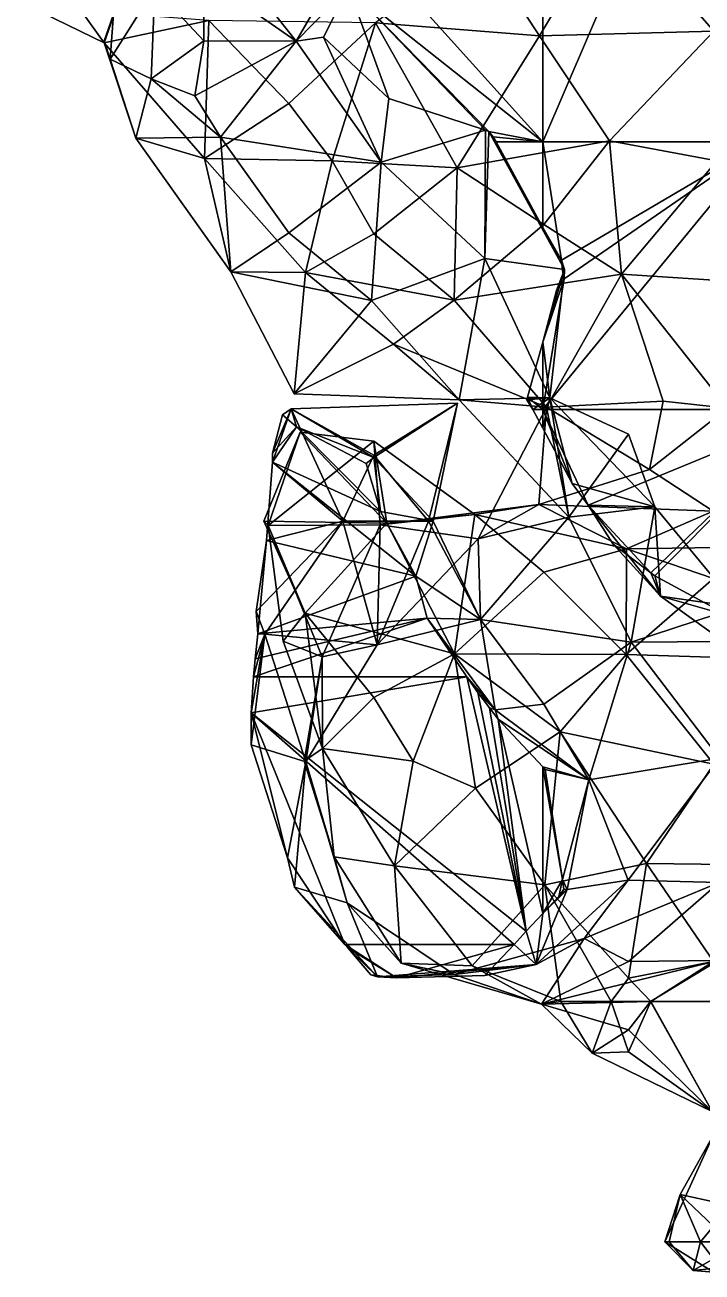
# Model space of a CAD drawing. Extents: x 290034 to 295698, y 4553723 to 4561693.
# Drawn here: x 291393.2 to 291493.6, y 4553824.3 to 4554009.3 of the extents above; entities that cross this region are included whole.
import ezdxf

# ---------------------------------------------------------------- set-up
doc = ezdxf.new("R2010")
doc.units = 0
doc.layers.add('Au_ppm_Pref_-_0_2', color=7, linetype='CONTINUOUS')

msp = doc.modelspace()

# ---------------------------------------------------------------- linework, layer by layer
at = {"layer": 'Au_ppm_Pref_-_0_2'}
for points in [[(291445.54, 4554019.16, 1819.83), (291470, 4554031.65, 1826.98), (291470, 4553991.97, 1824)], [(291470, 4553991.97, 1824), (291470, 4554031.65, 1826.98), (291487.03, 4554031.65, 1832.47)], [(291487.03, 4554031.65, 1832.47), (291502.63, 4553991.97, 1832.47), (291470, 4553991.97, 1824)], [(291487.03, 4554031.65, 1832.47), (291520, 4554031.65, 1843.11), (291520, 4553991.97, 1836.99)], [(291520, 4553991.97, 1836.99), (291502.63, 4553991.97, 1832.47), (291487.03, 4554031.65, 1832.47)], [(291480.28, 4554025.71, 1801.04), (291460.51, 4554021.34, 1797.06), (291469.48, 4554007.68, 1800.16)], [(291480.28, 4554025.71, 1801.04), (291469.48, 4554007.68, 1800.16), (291495.39, 4554008.41, 1801.07)], [(291480.28, 4554025.71, 1801.04), (291495.39, 4554008.41, 1801.07), (291506.51, 4554022.67, 1801)], [(291411.34, 4554025.07, 1810.51), (291404.91, 4554006.64, 1805.26), (291393.17, 4554023.09, 1806.12)], [(291404.91, 4554006.64, 1805.26), (291411.34, 4554025.07, 1810.51), (291404.93, 4554006.95, 1811.03)], [(291404.93, 4554006.95, 1811.03), (291411.34, 4554025.07, 1810.51), (291406.31, 4554010.89, 1811.28)], [(291433.41, 4554006.92, 1815.91), (291422.54, 4554020.65, 1814.73), (291443.9, 4554024.94, 1817.65)], [(291433.41, 4554006.92, 1815.91), (291443.9, 4554024.94, 1817.65), (291441.17, 4554014.85, 1818.39)], [(291393.17, 4554023.09, 1806.12), (291404.91, 4554006.64, 1805.26), (291394.04, 4554011.93, 1799.08)], [(291433.41, 4554006.92, 1815.91), (291419.71, 4554016.46, 1814.67), (291422.54, 4554020.65, 1814.73)], [(291445.15, 4554009.65, 1800.37), (291469.48, 4554007.68, 1800.16), (291460.51, 4554021.34, 1797.06)], [(291470, 4553991.97, 1824), (291441.17, 4554014.85, 1818.39), (291445.54, 4554019.16, 1819.83)], [(291419.71, 4554016.46, 1814.67), (291419.73, 4554006.96, 1814.97), (291412.46, 4554014.78, 1812.79)], [(291433.41, 4554006.92, 1815.91), (291419.73, 4554006.96, 1814.97), (291419.71, 4554016.46, 1814.67)], [(291412.46, 4554014.78, 1812.79), (291405.82, 4554004.24, 1811.36), (291406.31, 4554010.89, 1811.28)], [(291412.46, 4554014.78, 1812.79), (291411.87, 4554001.32, 1813.05), (291405.82, 4554004.24, 1811.36)], [(291419.73, 4554006.96, 1814.97), (291411.87, 4554001.32, 1813.05), (291412.46, 4554014.78, 1812.79)], [(291433.41, 4554006.92, 1815.91), (291441.17, 4554014.85, 1818.39), (291437.44, 4554007.48, 1817.99)], [(291441.17, 4554014.85, 1818.39), (291447.15, 4553998.38, 1819.92), (291437.44, 4554007.48, 1817.99)], [(291441.17, 4554014.85, 1818.39), (291461.49, 4553993.69, 1822.5), (291447.15, 4553998.38, 1819.92)], [(291441.17, 4554014.85, 1818.39), (291462.01, 4553993.51, 1822.6), (291461.49, 4553993.69, 1822.5)], [(291470, 4553991.97, 1824), (291462.01, 4553993.51, 1822.6), (291441.17, 4554014.85, 1818.39)], [(291394.04, 4554011.93, 1799.08), (291404.91, 4554006.64, 1805.26), (291420.43, 4554009.95, 1799.76)], [(291406.31, 4554010.89, 1811.28), (291405.82, 4554004.24, 1811.36), (291404.93, 4554006.95, 1811.03)], [(291420.43, 4554009.95, 1799.76), (291404.91, 4554006.64, 1805.26), (291419.83, 4553989.49, 1805.61)], [(291420.43, 4554009.95, 1799.76), (291419.83, 4553989.49, 1805.61), (291432.34, 4553997.65, 1802.44)], [(291445.15, 4554009.65, 1800.37), (291420.43, 4554009.95, 1799.76), (291432.34, 4553997.65, 1802.44)], [(291445.15, 4554009.65, 1800.37), (291432.34, 4553997.65, 1802.44), (291438.75, 4553989.16, 1802.64)], [(291445.15, 4554009.65, 1800.37), (291438.75, 4553989.16, 1802.64), (291457.27, 4553988.09, 1801.56)], [(291445.15, 4554009.65, 1800.37), (291457.27, 4553988.09, 1801.56), (291469.48, 4554007.68, 1800.16)], [(291409.63, 4553992.53, 1810.77), (291404.91, 4554006.64, 1805.26), (291404.93, 4554006.95, 1811.03)], [(291409.63, 4553992.53, 1810.77), (291404.93, 4554006.95, 1811.03), (291405.82, 4554004.24, 1811.36)], [(291411.87, 4554001.32, 1813.05), (291419.73, 4554006.96, 1814.97), (291418.38, 4553998.79, 1814.86)], [(291433.41, 4554006.92, 1815.91), (291418.38, 4553998.79, 1814.86), (291419.73, 4554006.96, 1814.97)], [(291418.38, 4553998.79, 1814.86), (291433.41, 4554006.92, 1815.91), (291422.18, 4553992.66, 1815.12)], [(291433.41, 4554006.92, 1815.91), (291446, 4553988.95, 1816.6), (291422.18, 4553992.66, 1815.12)], [(291433.41, 4554006.92, 1815.91), (291437.44, 4554007.48, 1817.99), (291446, 4553988.95, 1816.6)], [(291437.44, 4554007.48, 1817.99), (291447.15, 4553998.38, 1819.92), (291446, 4553988.95, 1816.6)], [(291469.48, 4554007.68, 1800.16), (291457.27, 4553988.09, 1801.56), (291479.9, 4553992.13, 1801.94)], [(291469.48, 4554007.68, 1800.16), (291479.9, 4553992.13, 1801.94), (291495.39, 4554008.41, 1801.07)], [(291495.39, 4554008.41, 1801.07), (291479.9, 4553992.13, 1801.94), (291495.79, 4553989.16, 1804.05)], [(291419.83, 4553989.49, 1805.61), (291404.91, 4554006.64, 1805.26), (291409.63, 4553992.53, 1810.77)], [(291409.63, 4553992.53, 1810.77), (291405.82, 4554004.24, 1811.36), (291411.87, 4554001.32, 1813.05)], [(291411.87, 4554001.32, 1813.05), (291422.18, 4553992.66, 1815.12), (291409.63, 4553992.53, 1810.77)], [(291411.87, 4554001.32, 1813.05), (291418.38, 4553998.79, 1814.86), (291422.18, 4553992.66, 1815.12)], [(291419.83, 4553989.49, 1805.61), (291438.75, 4553989.16, 1802.64), (291432.34, 4553997.65, 1802.44)], [(291447.15, 4553998.38, 1819.92), (291461.49, 4553993.69, 1822.5), (291446, 4553988.95, 1816.6)], [(291423.7, 4553972.67, 1811.49), (291409.63, 4553992.53, 1810.77), (291422.18, 4553992.66, 1815.12)], [(291419.83, 4553989.49, 1805.61), (291409.63, 4553992.53, 1810.77), (291423.7, 4553972.67, 1811.49)], [(291446, 4553988.95, 1816.6), (291432.34, 4553978.48, 1815.05), (291422.18, 4553992.66, 1815.12)], [(291432.34, 4553978.48, 1815.05), (291423.7, 4553972.67, 1811.49), (291422.18, 4553992.66, 1815.12)], [(291461.49, 4553993.69, 1822.5), (291461.38, 4553974.67, 1816.58), (291446, 4553988.95, 1816.6)], [(291457.27, 4553988.09, 1801.56), (291470.14, 4553979.72, 1802.41), (291479.9, 4553992.13, 1801.94)], [(291461.38, 4553974.67, 1816.58), (291461.49, 4553993.69, 1822.5), (291462.01, 4553993.51, 1822.6)], [(291462.01, 4553993.51, 1822.6), (291473.21, 4553973.02, 1823.06), (291461.38, 4553974.67, 1816.58)], [(291470, 4553991.97, 1824), (291462.63, 4553992.73, 1822.73), (291462.01, 4553993.51, 1822.6)], [(291462.01, 4553993.51, 1822.6), (291462.63, 4553992.73, 1822.73), (291473.21, 4553973.02, 1823.06)], [(291470, 4553991.97, 1824), (291463.09, 4553991.97, 1822.83), (291462.63, 4553992.73, 1822.73)], [(291470, 4553979.24, 1823.19), (291462.63, 4553992.73, 1822.73), (291463.09, 4553991.97, 1822.83)], [(291473.21, 4553973.02, 1823.06), (291462.63, 4553992.73, 1822.73), (291470, 4553979.24, 1823.19)], [(291479.9, 4553992.13, 1801.94), (291470.14, 4553979.72, 1802.41), (291481.67, 4553972.33, 1806.19)], [(291495.79, 4553989.16, 1804.05), (291479.9, 4553992.13, 1801.94), (291481.67, 4553972.33, 1806.19)], [(291463.09, 4553991.97, 1822.83), (291470, 4553991.97, 1824), (291470, 4553979.24, 1823.19)], [(291472.78, 4553974.4, 1823.6), (291470, 4553979.24, 1823.19), (291470, 4553991.97, 1824)], [(291472.78, 4553974.4, 1823.6), (291470, 4553991.97, 1824), (291502.63, 4553991.97, 1832.47)], [(291502.63, 4553991.97, 1832.47), (291470, 4553952.28, 1821.46), (291473.14, 4553971.65, 1823.52)], [(291502.63, 4553991.97, 1832.47), (291511.17, 4553952.28, 1832.47), (291470, 4553952.28, 1821.46)], [(291502.63, 4553991.97, 1832.47), (291473.14, 4553971.65, 1823.52), (291472.78, 4553974.4, 1823.6)], [(291419.83, 4553989.49, 1805.61), (291434.77, 4553972.58, 1806.09), (291438.75, 4553989.16, 1802.64)], [(291419.83, 4553989.49, 1805.61), (291423.7, 4553972.67, 1811.49), (291434.77, 4553972.58, 1806.09)], [(291446, 4553988.95, 1816.6), (291444.58, 4553968.41, 1814.1), (291432.34, 4553978.48, 1815.05)], [(291434.77, 4553972.58, 1806.09), (291444.94, 4553978.32, 1801.94), (291438.75, 4553989.16, 1802.64)], [(291457.27, 4553988.09, 1801.56), (291438.75, 4553989.16, 1802.64), (291444.94, 4553978.32, 1801.94)], [(291461.38, 4553974.67, 1816.58), (291444.58, 4553968.41, 1814.1), (291446, 4553988.95, 1816.6)], [(291506.02, 4553970.77, 1808.01), (291495.79, 4553989.16, 1804.05), (291481.67, 4553972.33, 1806.19)], [(291457.27, 4553988.09, 1801.56), (291444.94, 4553978.32, 1801.94), (291456.82, 4553968.47, 1802.97)], [(291457.27, 4553988.09, 1801.56), (291456.82, 4553968.47, 1802.97), (291470.14, 4553979.72, 1802.41)], [(291481.67, 4553972.33, 1806.19), (291470.14, 4553979.72, 1802.41), (291456.82, 4553968.47, 1802.97)], [(291472.78, 4553974.4, 1823.6), (291473.21, 4553973.02, 1823.06), (291470, 4553979.24, 1823.19)], [(291432.34, 4553978.48, 1815.05), (291444.58, 4553968.41, 1814.1), (291423.7, 4553972.67, 1811.49)], [(291434.77, 4553972.58, 1806.09), (291456.82, 4553968.47, 1802.97), (291444.94, 4553978.32, 1801.94)], [(291444.58, 4553968.41, 1814.1), (291461.38, 4553974.67, 1816.58), (291457.57, 4553953.71, 1811.47)], [(291457.57, 4553953.71, 1811.47), (291461.38, 4553974.67, 1816.58), (291471.02, 4553953.98, 1817.2)], [(291473.21, 4553973.02, 1823.06), (291471.02, 4553953.98, 1817.2), (291461.38, 4553974.67, 1816.58)], [(291473.14, 4553971.65, 1823.52), (291472.93, 4553972.89, 1823.54), (291472.78, 4553974.4, 1823.6)], [(291472.93, 4553972.89, 1823.54), (291473.21, 4553973.02, 1823.06), (291472.78, 4553974.4, 1823.6)], [(291433.1, 4553954.6, 1811.49), (291423.7, 4553972.67, 1811.49), (291444.58, 4553968.41, 1814.1)], [(291423.7, 4553972.67, 1811.49), (291433.1, 4553954.6, 1811.49), (291434.77, 4553972.58, 1806.09)], [(291433.1, 4553954.6, 1811.49), (291447.83, 4553961.93, 1806.99), (291434.77, 4553972.58, 1806.09)], [(291434.77, 4553972.58, 1806.09), (291447.83, 4553961.93, 1806.99), (291456.82, 4553968.47, 1802.97)], [(291481.67, 4553972.33, 1806.19), (291456.82, 4553968.47, 1802.97), (291470.55, 4553952.59, 1805.44)], [(291473.21, 4553973.02, 1823.06), (291472.01, 4553969.92, 1823.11), (291470, 4553962.26, 1822.1)], [(291473.21, 4553973.02, 1823.06), (291470, 4553962.26, 1822.1), (291471.02, 4553953.98, 1817.2)], [(291481.67, 4553972.33, 1806.19), (291470.55, 4553952.59, 1805.44), (291487.86, 4553953.52, 1809.08)], [(291473.21, 4553973.02, 1823.06), (291473.14, 4553971.65, 1823.52), (291472.01, 4553969.92, 1823.11)], [(291473.14, 4553971.65, 1823.52), (291473.21, 4553973.02, 1823.06), (291472.93, 4553972.89, 1823.54)], [(291506.02, 4553970.77, 1808.01), (291481.67, 4553972.33, 1806.19), (291497.41, 4553952.48, 1806.99)], [(291481.67, 4553972.33, 1806.19), (291487.86, 4553953.52, 1809.08), (291497.41, 4553952.48, 1806.99)], [(291473.14, 4553971.65, 1823.52), (291470, 4553962.26, 1822.1), (291472.01, 4553969.92, 1823.11)], [(291470, 4553952.28, 1821.46), (291470, 4553962.26, 1822.1), (291473.14, 4553971.65, 1823.52)], [(291457.57, 4553953.71, 1811.47), (291433.1, 4553954.6, 1811.49), (291444.58, 4553968.41, 1814.1)], [(291447.83, 4553961.93, 1806.99), (291470.55, 4553952.59, 1805.44), (291456.82, 4553968.47, 1802.97)], [(291433.1, 4553954.6, 1811.49), (291457.57, 4553953.71, 1811.47), (291447.83, 4553961.93, 1806.99)], [(291470.55, 4553952.59, 1805.44), (291447.83, 4553961.93, 1806.99), (291457.57, 4553953.71, 1811.47)], [(291470, 4553952.28, 1821.46), (291467.72, 4553954.1, 1821.19), (291470, 4553962.26, 1822.1)], [(291471.02, 4553953.98, 1817.2), (291470, 4553962.26, 1822.1), (291467.72, 4553954.1, 1821.19)], [(291457.32, 4553953.22, 1811.49), (291444.94, 4553945.13, 1814.64), (291432.67, 4553952.34, 1811.73)], [(291457.32, 4553953.22, 1811.49), (291432.67, 4553952.34, 1811.73), (291444.94, 4553945.51, 1808.23)], [(291453.04, 4553935.71, 1807.67), (291457.32, 4553953.22, 1811.49), (291444.94, 4553945.51, 1808.23)], [(291457.32, 4553953.22, 1811.49), (291453.75, 4553935.71, 1812.73), (291444.94, 4553945.13, 1814.64)], [(291453.04, 4553935.71, 1807.67), (291453.75, 4553935.71, 1812.73), (291457.32, 4553953.22, 1811.49)], [(291473.86, 4553936.3, 1810.46), (291457.57, 4553953.71, 1811.47), (291471.02, 4553953.98, 1817.2)], [(291470.55, 4553952.59, 1805.44), (291457.57, 4553953.71, 1811.47), (291473.86, 4553936.3, 1810.46)], [(291467.72, 4553954.1, 1821.19), (291468.49, 4553952.28, 1821.12), (291467.63, 4553953.69, 1821.11)], [(291467.72, 4553954.1, 1821.19), (291467.63, 4553953.69, 1821.11), (291471.02, 4553953.98, 1817.2)], [(291471.02, 4553953.98, 1817.2), (291467.63, 4553953.69, 1821.11), (291468.49, 4553952.28, 1821.12)], [(291470, 4553952.28, 1821.46), (291468.49, 4553952.28, 1821.12), (291467.72, 4553954.1, 1821.19)], [(291471.02, 4553953.98, 1817.2), (291468.49, 4553952.28, 1821.12), (291470, 4553949.51, 1821.34)], [(291474.35, 4553941.26, 1822.14), (291471.02, 4553953.98, 1817.2), (291470, 4553949.51, 1821.34)], [(291470.55, 4553952.59, 1805.44), (291485.83, 4553943.35, 1804.47), (291487.86, 4553953.52, 1809.08)], [(291486.6, 4553937.8, 1817.87), (291471.02, 4553953.98, 1817.2), (291474.35, 4553941.26, 1822.14)], [(291473.86, 4553936.3, 1810.46), (291471.02, 4553953.98, 1817.2), (291482.73, 4553948.6, 1813.14)], [(291486.6, 4553937.8, 1817.87), (291482.73, 4553948.6, 1813.14), (291471.02, 4553953.98, 1817.2)], [(291485.83, 4553943.35, 1804.47), (291497.41, 4553952.48, 1806.99), (291487.86, 4553953.52, 1809.08)], [(291429.88, 4553944.44, 1811.98), (291432.67, 4553952.34, 1811.73), (291429.88, 4553945.76, 1812.04)], [(291429.88, 4553944.44, 1811.98), (291440.35, 4553935.71, 1809.33), (291432.67, 4553952.34, 1811.73)], [(291432.67, 4553952.34, 1811.73), (291431.39, 4553951.45, 1812.63), (291429.88, 4553945.76, 1812.04)], [(291433.46, 4553949.7, 1813.03), (291429.88, 4553945.76, 1812.04), (291431.39, 4553951.45, 1812.63)], [(291431.39, 4553951.45, 1812.63), (291432.67, 4553952.34, 1811.73), (291433.46, 4553949.7, 1813.03)], [(291432.67, 4553952.34, 1811.73), (291444.94, 4553945.13, 1814.64), (291433.46, 4553949.7, 1813.03)], [(291432.67, 4553952.34, 1811.73), (291440.35, 4553935.71, 1809.33), (291444.94, 4553945.51, 1808.23)], [(291460.42, 4553933.09, 1805.08), (291470.55, 4553952.59, 1805.44), (291473.86, 4553936.3, 1810.46)], [(291460.42, 4553933.09, 1805.08), (291469.4, 4553938.17, 1799.5), (291470.55, 4553952.59, 1805.44)], [(291470, 4553952.28, 1821.46), (291470, 4553949.51, 1821.34), (291468.49, 4553952.28, 1821.12)], [(291470.55, 4553952.59, 1805.44), (291469.4, 4553938.17, 1799.5), (291485.83, 4553943.35, 1804.47)], [(291474.35, 4553941.26, 1822.14), (291470, 4553949.51, 1821.34), (291470, 4553952.28, 1821.46)], [(291476.72, 4553938.05, 1822.63), (291474.35, 4553941.26, 1822.14), (291470, 4553952.28, 1821.46)], [(291470, 4553952.28, 1821.46), (291511.17, 4553952.28, 1832.47), (291476.72, 4553938.05, 1822.63)], [(291486, 4553928.02, 1824.68), (291476.72, 4553938.05, 1822.63), (291511.17, 4553952.28, 1832.47)], [(291485.83, 4553943.35, 1804.47), (291495.25, 4553937.19, 1799.12), (291497.41, 4553952.48, 1806.99)], [(291486.59, 4553927.57, 1824.81), (291486, 4553928.02, 1824.68), (291511.17, 4553952.28, 1832.47)], [(291497.49, 4553921.7, 1827.5), (291486.59, 4553927.57, 1824.81), (291511.17, 4553952.28, 1832.47)], [(291433.46, 4553949.7, 1813.03), (291429.88, 4553944.44, 1811.98), (291429.88, 4553945.76, 1812.04)], [(291433.46, 4553949.7, 1813.03), (291445.93, 4553937.13, 1815.31), (291429.88, 4553944.44, 1811.98)], [(291443.81, 4553944.26, 1815.15), (291445.93, 4553937.13, 1815.31), (291433.46, 4553949.7, 1813.03)], [(291433.46, 4553949.7, 1813.03), (291444.94, 4553945.13, 1814.64), (291443.81, 4553944.26, 1815.15)], [(291446.85, 4553935.42, 1786.73), (291434.02, 4553948.89, 1788.49), (291428.63, 4553935.71, 1789.1)], [(291429.25, 4553935.03, 1794.69), (291428.63, 4553935.71, 1789.1), (291434.02, 4553948.89, 1788.49)], [(291444.94, 4553947.55, 1792.99), (291429.25, 4553935.03, 1794.69), (291434.02, 4553948.89, 1788.49)], [(291444.94, 4553947.55, 1792.99), (291434.02, 4553948.89, 1788.49), (291446.85, 4553935.42, 1786.73)], [(291473.86, 4553936.3, 1810.46), (291482.73, 4553948.6, 1813.14), (291486.6, 4553937.8, 1817.87)], [(291445.87, 4553935.14, 1799.06), (291429.25, 4553935.03, 1794.69), (291444.94, 4553947.55, 1792.99)], [(291444.94, 4553947.55, 1792.99), (291459.93, 4553936.69, 1792.95), (291445.87, 4553935.14, 1799.06)], [(291446.85, 4553935.42, 1786.73), (291459.93, 4553936.69, 1792.95), (291444.94, 4553947.55, 1792.99)], [(291451.17, 4553927.54, 1816.09), (291428.99, 4553932.81, 1811.66), (291429.88, 4553944.44, 1811.98)], [(291428.99, 4553932.81, 1811.66), (291440.35, 4553935.71, 1809.33), (291429.88, 4553944.44, 1811.98)], [(291445.93, 4553937.13, 1815.31), (291451.17, 4553927.54, 1816.09), (291429.88, 4553944.44, 1811.98)], [(291453.04, 4553935.71, 1807.67), (291444.94, 4553945.51, 1808.23), (291440.35, 4553935.71, 1809.33)], [(291443.81, 4553944.26, 1815.15), (291444.94, 4553945.13, 1814.64), (291445.93, 4553937.13, 1815.31)], [(291444.94, 4553945.13, 1814.64), (291453.75, 4553935.71, 1812.73), (291445.93, 4553937.13, 1815.31)], [(291485.83, 4553943.35, 1804.47), (291469.4, 4553938.17, 1799.5), (291495.25, 4553937.19, 1799.12)], [(291476.72, 4553938.05, 1822.63), (291486.6, 4553937.8, 1817.87), (291474.35, 4553941.26, 1822.14)], [(291469.4, 4553938.17, 1799.5), (291460.42, 4553933.09, 1805.08), (291445.87, 4553935.14, 1799.06)], [(291445.87, 4553935.14, 1799.06), (291459.93, 4553936.69, 1792.95), (291469.4, 4553938.17, 1799.5)], [(291445.93, 4553937.13, 1815.31), (291451.17, 4553927.55, 1816.09), (291451.17, 4553927.54, 1816.09)], [(291445.93, 4553937.13, 1815.31), (291453.75, 4553935.71, 1812.73), (291451.17, 4553927.55, 1816.09)], [(291459.93, 4553936.69, 1792.95), (291446.85, 4553935.42, 1786.73), (291456.9, 4553916.03, 1789.55)], [(291470.14, 4553928.11, 1790.27), (291459.93, 4553936.69, 1792.95), (291456.9, 4553916.03, 1789.55)], [(291459.93, 4553936.69, 1792.95), (291482.42, 4553931.59, 1793.93), (291469.4, 4553938.17, 1799.5)], [(291482.42, 4553931.59, 1793.93), (291459.93, 4553936.69, 1792.95), (291470.14, 4553928.11, 1790.27)], [(291495.25, 4553937.19, 1799.12), (291469.4, 4553938.17, 1799.5), (291482.42, 4553931.59, 1793.93)], [(291483.1, 4553917.75, 1810.91), (291473.86, 4553936.3, 1810.46), (291486.6, 4553937.8, 1817.87)], [(291486, 4553928.02, 1824.68), (291480.43, 4553932.3, 1823.37), (291476.72, 4553938.05, 1822.63)], [(291487.45, 4553924.56, 1823.37), (291476.72, 4553938.05, 1822.63), (291480.43, 4553932.3, 1823.37)], [(291487.45, 4553924.56, 1823.37), (291486.6, 4553937.8, 1817.87), (291476.72, 4553938.05, 1822.63)], [(291506.11, 4553931.94, 1794.07), (291495.25, 4553937.19, 1799.12), (291482.42, 4553931.59, 1793.93)], [(291498.95, 4553922.92, 1817.41), (291483.1, 4553917.75, 1810.91), (291486.6, 4553937.8, 1817.87)], [(291498.95, 4553922.92, 1817.41), (291486.6, 4553937.8, 1817.87), (291487.45, 4553924.56, 1823.37)], [(291427.45, 4553922.31, 1811.22), (291440.35, 4553935.71, 1809.33), (291428.99, 4553932.81, 1811.66)], [(291428.77, 4553918.95, 1810.67), (291440.35, 4553935.71, 1809.33), (291427.45, 4553922.31, 1811.22)], [(291446.85, 4553935.42, 1786.73), (291428.63, 4553935.71, 1789.1), (291434.75, 4553922.04, 1788.85)], [(291429.25, 4553935.03, 1794.69), (291434.75, 4553922.04, 1788.85), (291428.63, 4553935.71, 1789.1)], [(291445.43, 4553917.33, 1805.98), (291440.35, 4553935.71, 1809.33), (291428.77, 4553918.95, 1810.67)], [(291445.87, 4553935.14, 1799.06), (291437.26, 4553915.58, 1798.9), (291429.25, 4553935.03, 1794.69)], [(291437.26, 4553915.58, 1798.9), (291431.47, 4553917.89, 1793.68), (291429.25, 4553935.03, 1794.69)], [(291434.75, 4553922.04, 1788.85), (291429.25, 4553935.03, 1794.69), (291431.47, 4553917.89, 1793.68)], [(291434.75, 4553922.04, 1788.85), (291456.9, 4553916.03, 1789.55), (291446.85, 4553935.42, 1786.73)], [(291445.43, 4553917.33, 1805.98), (291437.26, 4553915.58, 1798.9), (291445.87, 4553935.14, 1799.06)], [(291453.04, 4553935.71, 1807.67), (291440.35, 4553935.71, 1809.33), (291445.43, 4553917.33, 1805.98)], [(291460.73, 4553921.11, 1811.45), (291453.04, 4553935.71, 1807.67), (291445.43, 4553917.33, 1805.98)], [(291460.42, 4553933.09, 1805.08), (291445.43, 4553917.33, 1805.98), (291445.87, 4553935.14, 1799.06)], [(291451.17, 4553927.55, 1816.09), (291453.75, 4553935.71, 1812.73), (291451.17, 4553927.54, 1816.09)], [(291453.75, 4553935.71, 1812.73), (291460.73, 4553921.11, 1811.45), (291451.17, 4553927.54, 1816.09)], [(291453.04, 4553935.71, 1807.67), (291460.73, 4553921.11, 1811.45), (291453.75, 4553935.71, 1812.73)], [(291460.42, 4553933.09, 1805.08), (291473.86, 4553936.3, 1810.46), (291460.73, 4553921.11, 1811.45)], [(291473.86, 4553936.3, 1810.46), (291483.1, 4553917.75, 1810.91), (291460.73, 4553921.11, 1811.45)], [(291427.45, 4553922.31, 1811.22), (291428.99, 4553932.81, 1811.66), (291427.73, 4553918.99, 1811.23)], [(291427.73, 4553918.99, 1811.23), (291428.99, 4553932.81, 1811.66), (291451.17, 4553927.54, 1816.09)], [(291460.42, 4553933.09, 1805.08), (291460.73, 4553921.11, 1811.45), (291445.43, 4553917.33, 1805.98)], [(291482.42, 4553931.59, 1793.93), (291470.14, 4553928.11, 1790.27), (291482.37, 4553915.9, 1789.96)], [(291487.45, 4553924.56, 1823.37), (291480.43, 4553932.3, 1823.37), (291486, 4553928.02, 1824.68)], [(291482.42, 4553931.59, 1793.93), (291482.37, 4553915.9, 1789.96), (291495.33, 4553927.17, 1790.58)], [(291506.11, 4553931.94, 1794.07), (291482.42, 4553931.59, 1793.93), (291495.33, 4553927.17, 1790.58)], [(291451.17, 4553927.54, 1816.09), (291452.86, 4553921.29, 1816.35), (291427.73, 4553918.99, 1811.23)], [(291451.17, 4553927.54, 1816.09), (291460.73, 4553921.11, 1811.45), (291452.86, 4553921.29, 1816.35)], [(291470.14, 4553928.11, 1790.27), (291456.9, 4553916.03, 1789.55), (291482.37, 4553915.9, 1789.96)], [(291486.59, 4553927.57, 1824.81), (291487.45, 4553924.56, 1823.37), (291486, 4553928.02, 1824.68)], [(291487.45, 4553924.56, 1823.37), (291486.59, 4553927.57, 1824.81), (291497.49, 4553921.7, 1827.5)], [(291495.33, 4553927.17, 1790.58), (291482.37, 4553915.9, 1789.96), (291506.01, 4553915.19, 1789.54)], [(291500.78, 4553915.02, 1822.61), (291487.45, 4553924.56, 1823.37), (291497.49, 4553921.7, 1827.5)], [(291498.95, 4553922.92, 1817.41), (291487.45, 4553924.56, 1823.37), (291500.78, 4553915.02, 1822.61)], [(291428.77, 4553918.95, 1810.67), (291427.45, 4553922.31, 1811.22), (291427.73, 4553918.99, 1811.23)], [(291431.47, 4553917.89, 1793.68), (291437.31, 4553901.96, 1794.36), (291434.75, 4553922.04, 1788.85)], [(291437.31, 4553901.96, 1794.36), (291444.94, 4553909.54, 1790.89), (291434.75, 4553922.04, 1788.85)], [(291456.9, 4553916.03, 1789.55), (291434.75, 4553922.04, 1788.85), (291444.94, 4553909.54, 1790.89)], [(291498.95, 4553922.92, 1817.41), (291503.61, 4553917.89, 1813.53), (291483.1, 4553917.75, 1810.91)], [(291427.33, 4553915.26, 1811.1), (291452.86, 4553921.29, 1816.35), (291427.06, 4553912.6, 1811.02)], [(291458.7, 4553912.6, 1817.43), (291427.06, 4553912.6, 1811.02), (291452.86, 4553921.29, 1816.35)], [(291427.73, 4553918.99, 1811.23), (291452.86, 4553921.29, 1816.35), (291427.33, 4553915.26, 1811.1)], [(291452.86, 4553921.29, 1816.35), (291462.93, 4553907.7, 1817.43), (291458.7, 4553912.6, 1817.43)], [(291460.73, 4553921.11, 1811.45), (291462.93, 4553907.7, 1817.43), (291452.86, 4553921.29, 1816.35)], [(291483.1, 4553917.75, 1810.91), (291470.14, 4553908.56, 1814.32), (291460.73, 4553921.11, 1811.45)], [(291460.73, 4553921.11, 1811.45), (291470.14, 4553908.56, 1814.32), (291462.93, 4553907.7, 1817.43)], [(291426.73, 4553902.51, 1810.33), (291428.77, 4553918.95, 1810.67), (291426.75, 4553907.24, 1810.72)], [(291434.83, 4553899.99, 1805.89), (291428.77, 4553918.95, 1810.67), (291426.73, 4553902.51, 1810.33)], [(291426.75, 4553907.24, 1810.72), (291428.77, 4553918.95, 1810.67), (291427.06, 4553912.6, 1811.02)], [(291427.06, 4553912.6, 1811.02), (291428.77, 4553918.95, 1810.67), (291427.33, 4553915.26, 1811.1)], [(291427.33, 4553915.26, 1811.1), (291428.77, 4553918.95, 1810.67), (291427.73, 4553918.99, 1811.23)], [(291445.43, 4553917.33, 1805.98), (291428.77, 4553918.95, 1810.67), (291434.83, 4553899.99, 1805.89)], [(291437.26, 4553915.58, 1798.9), (291437.31, 4553901.96, 1794.36), (291431.47, 4553917.89, 1793.68)], [(291445.43, 4553917.33, 1805.98), (291434.83, 4553899.99, 1805.89), (291437.26, 4553915.58, 1798.9)], [(291476.84, 4553897.3, 1816.87), (291470.14, 4553908.56, 1814.32), (291483.1, 4553917.75, 1810.91)], [(291476.84, 4553897.3, 1816.87), (291483.1, 4553917.75, 1810.91), (291496.23, 4553900.53, 1811.31)], [(291503.61, 4553917.89, 1813.53), (291496.23, 4553900.53, 1811.31), (291483.1, 4553917.75, 1810.91)], [(291437.26, 4553915.58, 1798.9), (291434.83, 4553899.99, 1805.89), (291434.6, 4553900.07, 1799.62)], [(291437.26, 4553915.58, 1798.9), (291434.6, 4553900.07, 1799.62), (291437.31, 4553901.96, 1794.36)], [(291456.9, 4553916.03, 1789.55), (291444.94, 4553909.54, 1790.89), (291450.74, 4553900.07, 1790.47)], [(291456.9, 4553916.03, 1789.55), (291450.74, 4553900.07, 1790.47), (291460.03, 4553896.09, 1791.17)], [(291460.03, 4553896.09, 1791.17), (291472.57, 4553904.46, 1790.35), (291456.9, 4553916.03, 1789.55)], [(291482.37, 4553915.9, 1789.96), (291456.9, 4553916.03, 1789.55), (291472.57, 4553904.46, 1790.35)], [(291482.37, 4553915.9, 1789.96), (291472.57, 4553904.46, 1790.35), (291495.37, 4553899.63, 1789.39)], [(291506.01, 4553915.19, 1789.54), (291482.37, 4553915.9, 1789.96), (291495.37, 4553899.63, 1789.39)], [(291427.06, 4553912.6, 1811.02), (291458.7, 4553912.6, 1817.43), (291426.75, 4553907.24, 1810.72)], [(291426.75, 4553907.24, 1810.72), (291458.7, 4553912.6, 1817.43), (291467.51, 4553874.89, 1817.58)], [(291467.51, 4553874.89, 1817.58), (291458.7, 4553912.6, 1817.43), (291460.34, 4553910.28, 1817.66)], [(291458.7, 4553912.6, 1817.43), (291462.93, 4553907.7, 1817.43), (291460.34, 4553910.28, 1817.66)], [(291450.74, 4553900.07, 1790.47), (291444.94, 4553909.54, 1790.89), (291437.31, 4553901.96, 1794.36)], [(291467.51, 4553874.89, 1817.58), (291460.34, 4553910.28, 1817.66), (291462.11, 4553908, 1817.92)], [(291460.34, 4553910.28, 1817.66), (291462.93, 4553907.7, 1817.43), (291462.11, 4553908, 1817.92)], [(291426.75, 4553907.24, 1810.72), (291432.12, 4553885.75, 1810.19), (291426.73, 4553902.51, 1810.33)], [(291467.51, 4553874.89, 1817.58), (291465.74, 4553872.91, 1817), (291426.75, 4553907.24, 1810.72)], [(291426.75, 4553907.24, 1810.72), (291465.74, 4553872.91, 1817), (291440.64, 4553872.91, 1811.12)], [(291432.12, 4553885.75, 1810.19), (291426.75, 4553907.24, 1810.72), (291440.64, 4553872.91, 1811.12)], [(291467.51, 4553874.89, 1817.58), (291462.11, 4553908, 1817.92), (291463.35, 4553906.3, 1818.1)], [(291462.11, 4553908, 1817.92), (291462.93, 4553907.7, 1817.43), (291463.35, 4553906.3, 1818.1)], [(291476.84, 4553897.3, 1816.87), (291462.93, 4553907.7, 1817.43), (291470.14, 4553908.56, 1814.32)], [(291476.84, 4553897.3, 1816.87), (291463.35, 4553906.3, 1818.1), (291462.93, 4553907.7, 1817.43)], [(291467.51, 4553874.89, 1817.58), (291463.35, 4553906.3, 1818.1), (291470, 4553877.47, 1818.19)], [(291470, 4553877.47, 1818.19), (291463.35, 4553906.3, 1818.1), (291470, 4553899.24, 1819.14)], [(291476.84, 4553897.3, 1816.87), (291470, 4553899.24, 1819.14), (291463.35, 4553906.3, 1818.1)], [(291472.57, 4553904.46, 1790.35), (291460.03, 4553896.09, 1791.17), (291470.27, 4553881.76, 1791.21)], [(291485.39, 4553884.92, 1789.88), (291472.57, 4553904.46, 1790.35), (291470.27, 4553881.76, 1791.21)], [(291495.37, 4553899.63, 1789.39), (291472.57, 4553904.46, 1790.35), (291485.39, 4553884.92, 1789.88)], [(291432.12, 4553885.75, 1810.19), (291434.83, 4553899.99, 1805.89), (291426.73, 4553902.51, 1810.33)], [(291434.6, 4553900.07, 1799.62), (291439.03, 4553885.9, 1799.62), (291437.31, 4553901.96, 1794.36)], [(291439.03, 4553885.9, 1799.62), (291447.98, 4553884.58, 1794.46), (291437.31, 4553901.96, 1794.36)], [(291450.74, 4553900.07, 1790.47), (291437.31, 4553901.96, 1794.36), (291447.98, 4553884.58, 1794.46)], [(291433.15, 4553881.37, 1810.07), (291434.83, 4553899.99, 1805.89), (291432.12, 4553885.75, 1810.19)], [(291440.99, 4553879.07, 1804.37), (291434.83, 4553899.99, 1805.89), (291433.15, 4553881.37, 1810.07)], [(291439.03, 4553885.9, 1799.62), (291434.6, 4553900.07, 1799.62), (291434.83, 4553899.99, 1805.89)], [(291440.99, 4553879.07, 1804.37), (291439.03, 4553885.9, 1799.62), (291434.83, 4553899.99, 1805.89)], [(291450.74, 4553900.07, 1790.47), (291447.98, 4553884.58, 1794.46), (291460.03, 4553896.09, 1791.17)], [(291476.84, 4553897.3, 1816.87), (291496.23, 4553900.53, 1811.31), (291482.68, 4553882.42, 1811.26)], [(291482.68, 4553882.42, 1811.26), (291496.23, 4553900.53, 1811.31), (291496.15, 4553882.11, 1805.93)], [(291495.37, 4553899.63, 1789.39), (291485.39, 4553884.92, 1789.88), (291505.61, 4553884.64, 1789.63)], [(291470.35, 4553898.84, 1819.21), (291472.93, 4553882.54, 1819.12), (291470, 4553899.24, 1819.14)], [(291472.93, 4553882.54, 1819.12), (291470, 4553877.47, 1818.19), (291470, 4553899.24, 1819.14)], [(291476.84, 4553897.3, 1816.87), (291470.35, 4553898.84, 1819.21), (291470, 4553899.24, 1819.14)], [(291472.93, 4553882.54, 1819.12), (291470.35, 4553898.84, 1819.21), (291476.84, 4553897.3, 1816.87)], [(291470.27, 4553881.76, 1791.21), (291460.03, 4553896.09, 1791.17), (291447.98, 4553884.58, 1794.46)], [(291472.93, 4553882.54, 1819.12), (291476.84, 4553897.3, 1816.87), (291473.59, 4553881.05, 1818.96)], [(291476.84, 4553897.3, 1816.87), (291482.68, 4553882.42, 1811.26), (291473.59, 4553881.05, 1818.96)], [(291440.64, 4553872.91, 1811.12), (291433.15, 4553881.37, 1810.07), (291432.12, 4553885.75, 1810.19)], [(291448.97, 4553870.14, 1799.62), (291439.03, 4553885.9, 1799.62), (291440.99, 4553879.07, 1804.37)], [(291448.97, 4553870.14, 1799.62), (291447.98, 4553884.58, 1794.46), (291439.03, 4553885.9, 1799.62)], [(291485.39, 4553884.92, 1789.88), (291470.27, 4553881.76, 1791.21), (291482.73, 4553867.89, 1792.53)], [(291495.33, 4553870.36, 1789.71), (291485.39, 4553884.92, 1789.88), (291482.73, 4553867.89, 1792.53)], [(291505.61, 4553884.64, 1789.63), (291485.39, 4553884.92, 1789.88), (291495.33, 4553870.36, 1789.71)], [(291448.97, 4553870.14, 1799.62), (291459.5, 4553869.71, 1794.51), (291447.98, 4553884.58, 1794.46)], [(291459.5, 4553869.71, 1794.51), (291470.27, 4553881.76, 1791.21), (291447.98, 4553884.58, 1794.46)], [(291445.46, 4553868.1, 1811.13), (291433.15, 4553881.37, 1810.07), (291440.64, 4553872.91, 1811.12)], [(291440.99, 4553879.07, 1804.37), (291433.15, 4553881.37, 1810.07), (291445.46, 4553868.1, 1811.13)], [(291472.68, 4553864.43, 1793.68), (291470.27, 4553881.76, 1791.21), (291459.5, 4553869.71, 1794.51)], [(291482.68, 4553882.42, 1811.26), (291469.01, 4553869.94, 1811.58), (291473.59, 4553881.05, 1818.96)], [(291482.68, 4553882.42, 1811.26), (291476.12, 4553873.79, 1805.55), (291469.01, 4553869.94, 1811.58)], [(291473.59, 4553881.05, 1818.96), (291469.01, 4553869.94, 1811.58), (291470, 4553877.47, 1818.19)], [(291472.93, 4553882.54, 1819.12), (291472.37, 4553880.02, 1818.88), (291470, 4553877.47, 1818.19)], [(291472.37, 4553880.02, 1818.88), (291473.59, 4553881.05, 1818.96), (291470, 4553877.47, 1818.19)], [(291480.14, 4553864.43, 1792.45), (291482.73, 4553867.89, 1792.53), (291470.27, 4553881.76, 1791.21)], [(291472.68, 4553864.43, 1793.68), (291480.14, 4553864.43, 1792.45), (291470.27, 4553881.76, 1791.21)], [(291472.93, 4553882.54, 1819.12), (291473.09, 4553881.08, 1819.1), (291472.37, 4553880.02, 1818.88)], [(291473.59, 4553881.05, 1818.96), (291472.37, 4553880.02, 1818.88), (291473.09, 4553881.08, 1819.1)], [(291473.59, 4553881.05, 1818.96), (291473.09, 4553881.08, 1819.1), (291472.93, 4553882.54, 1819.12)], [(291482.68, 4553882.42, 1811.26), (291496.15, 4553882.11, 1805.93), (291476.12, 4553873.79, 1805.55)], [(291496.15, 4553882.11, 1805.93), (291482.73, 4553870.38, 1803.57), (291476.12, 4553873.79, 1805.55)], [(291496.01, 4553870.49, 1798.95), (291482.73, 4553870.38, 1803.57), (291496.15, 4553882.11, 1805.93)], [(291448.97, 4553870.14, 1799.62), (291440.99, 4553879.07, 1804.37), (291456.86, 4553868.46, 1805.53)], [(291456.86, 4553868.46, 1805.53), (291440.99, 4553879.07, 1804.37), (291445.46, 4553868.1, 1811.13)], [(291470, 4553877.47, 1818.19), (291469.01, 4553869.94, 1811.58), (291467.51, 4553874.89, 1817.58)], [(291469.01, 4553869.94, 1811.58), (291476.12, 4553873.79, 1805.55), (291456.86, 4553868.46, 1805.53)], [(291456.86, 4553868.46, 1805.53), (291476.12, 4553873.79, 1805.55), (291469.82, 4553864.06, 1799.64)], [(291467.51, 4553874.89, 1817.58), (291469.01, 4553869.94, 1811.58), (291465.74, 4553872.91, 1817)], [(291476.12, 4553873.79, 1805.55), (291482.73, 4553870.38, 1803.57), (291469.82, 4553864.06, 1799.64)], [(291440.64, 4553872.91, 1811.12), (291448.27, 4553867.95, 1812.7), (291441.09, 4553872.38, 1811.2)], [(291448.27, 4553867.95, 1812.7), (291440.64, 4553872.91, 1811.12), (291465.74, 4553872.91, 1817)], [(291445.46, 4553868.1, 1811.13), (291440.64, 4553872.91, 1811.12), (291441.09, 4553872.38, 1811.2)], [(291448.27, 4553867.95, 1812.7), (291444.49, 4553868.39, 1811.83), (291441.09, 4553872.38, 1811.2)], [(291441.09, 4553872.38, 1811.2), (291444.49, 4553868.39, 1811.83), (291445.46, 4553868.1, 1811.13)], [(291461.38, 4553868.27, 1815.78), (291448.27, 4553867.95, 1812.7), (291465.74, 4553872.91, 1817)], [(291465.74, 4553872.91, 1817), (291469.01, 4553869.94, 1811.58), (291461.38, 4553868.27, 1815.78)], [(291448.27, 4553867.95, 1812.7), (291469.01, 4553869.94, 1811.58), (291445.46, 4553868.1, 1811.13)], [(291445.46, 4553868.1, 1811.13), (291469.01, 4553869.94, 1811.58), (291456.86, 4553868.46, 1805.53)], [(291469.01, 4553869.94, 1811.58), (291448.27, 4553867.95, 1812.7), (291461.38, 4553868.27, 1815.78)], [(291456.86, 4553868.46, 1805.53), (291469.82, 4553864.06, 1799.64), (291448.97, 4553870.14, 1799.62)], [(291448.97, 4553870.14, 1799.62), (291469.82, 4553864.06, 1799.64), (291459.5, 4553869.71, 1794.51)], [(291496.01, 4553870.49, 1798.95), (291469.82, 4553864.06, 1799.64), (291482.73, 4553870.38, 1803.57)], [(291496.01, 4553870.49, 1798.95), (291485.99, 4553864.43, 1795.21), (291469.82, 4553864.06, 1799.64)], [(291495.33, 4553870.36, 1789.71), (291482.73, 4553867.89, 1792.53), (291486.02, 4553864.43, 1792.13)], [(291496.01, 4553870.49, 1798.95), (291503.56, 4553864.43, 1795.74), (291485.99, 4553864.43, 1795.21)], [(291503.53, 4553864.43, 1791.6), (291495.33, 4553870.36, 1789.71), (291486.02, 4553864.43, 1792.13)], [(291444.49, 4553868.39, 1811.83), (291448.27, 4553867.95, 1812.7), (291445.46, 4553868.1, 1811.13)], [(291472.68, 4553864.43, 1793.68), (291459.5, 4553869.71, 1794.51), (291469.82, 4553864.06, 1799.64)], [(291482.73, 4553867.89, 1792.53), (291480.14, 4553864.43, 1792.45), (291486.02, 4553864.43, 1792.13)], [(291485.99, 4553864.43, 1795.21), (291482.73, 4553860.22, 1795.08), (291469.82, 4553864.06, 1799.64)], [(291477.31, 4553856.76, 1793.68), (291472.68, 4553864.43, 1793.68), (291469.82, 4553864.06, 1799.64)], [(291472.68, 4553864.43, 1793.68), (291477.31, 4553856.76, 1793.68), (291480.14, 4553864.43, 1792.45)], [(291477.31, 4553856.76, 1793.68), (291482.73, 4553856.98, 1791.19), (291480.14, 4553864.43, 1792.45)], [(291486.02, 4553864.43, 1792.13), (291480.14, 4553864.43, 1792.45), (291482.73, 4553856.98, 1791.19)], [(291485.99, 4553864.43, 1795.21), (291495.13, 4553848.12, 1793.68), (291482.73, 4553860.22, 1795.08)], [(291495.13, 4553848.12, 1793.68), (291486.02, 4553864.43, 1792.13), (291482.73, 4553856.98, 1791.19)], [(291485.99, 4553864.43, 1795.21), (291503.56, 4553864.43, 1795.74), (291495.13, 4553848.12, 1793.68)], [(291495.13, 4553848.12, 1793.68), (291503.53, 4553864.43, 1791.6), (291486.02, 4553864.43, 1792.13)], [(291482.73, 4553860.22, 1795.08), (291477.31, 4553856.76, 1793.68), (291469.82, 4553864.06, 1799.64)], [(291495.13, 4553848.12, 1793.68), (291477.31, 4553856.76, 1793.68), (291482.73, 4553860.22, 1795.08)], [(291477.31, 4553856.76, 1793.68), (291495.13, 4553848.12, 1793.68), (291482.73, 4553856.98, 1791.19)], [(291490.38, 4553835.8, 1787.74), (291495.33, 4553844.64, 1793.02), (291488.11, 4553828.8, 1791.14)], [(291499.03, 4553828.8, 1789.48), (291488.11, 4553828.8, 1791.14), (291495.33, 4553844.64, 1793.02)], [(291490.38, 4553835.8, 1787.74), (291498.97, 4553833.94, 1787.74), (291495.33, 4553844.64, 1793.02)], [(291488.76, 4553828.8, 1787.74), (291490.38, 4553835.8, 1787.74), (291488.11, 4553828.8, 1791.14)], [(291490.38, 4553835.8, 1787.74), (291488.76, 4553828.8, 1787.74), (291493.4, 4553828.8, 1786.83)], [(291490.38, 4553835.8, 1787.74), (291493.4, 4553828.8, 1786.83), (291495.33, 4553831.08, 1786.98)], [(291498.97, 4553833.94, 1787.74), (291490.38, 4553835.8, 1787.74), (291495.33, 4553831.08, 1786.98)], [(291495.33, 4553831.08, 1786.98), (291493.4, 4553828.8, 1786.83), (291497.01, 4553828.8, 1786.95)], [(291492.31, 4553824.53, 1787.74), (291488.76, 4553828.8, 1787.74), (291488.11, 4553828.8, 1791.14)], [(291492.31, 4553824.53, 1787.74), (291488.11, 4553828.8, 1791.14), (291495.33, 4553824.29, 1789.24)], [(291495.33, 4553824.29, 1789.24), (291488.11, 4553828.8, 1791.14), (291499.03, 4553828.8, 1789.48)], [(291488.76, 4553828.8, 1787.74), (291492.31, 4553824.53, 1787.74), (291493.4, 4553828.8, 1786.83)], [(291492.31, 4553824.53, 1787.74), (291495.33, 4553826.25, 1786.89), (291493.4, 4553828.8, 1786.83)], [(291497.01, 4553828.8, 1786.95), (291493.4, 4553828.8, 1786.83), (291495.33, 4553826.25, 1786.89)], [(291492.31, 4553824.53, 1787.74), (291497.93, 4553825.13, 1787.74), (291495.33, 4553826.25, 1786.89)], [(291497.93, 4553825.13, 1787.74), (291492.31, 4553824.53, 1787.74), (291495.33, 4553824.29, 1789.24)]]:
    msp.add_3dface(points, dxfattribs=at)

doc.saveas('drawing.dxf')
